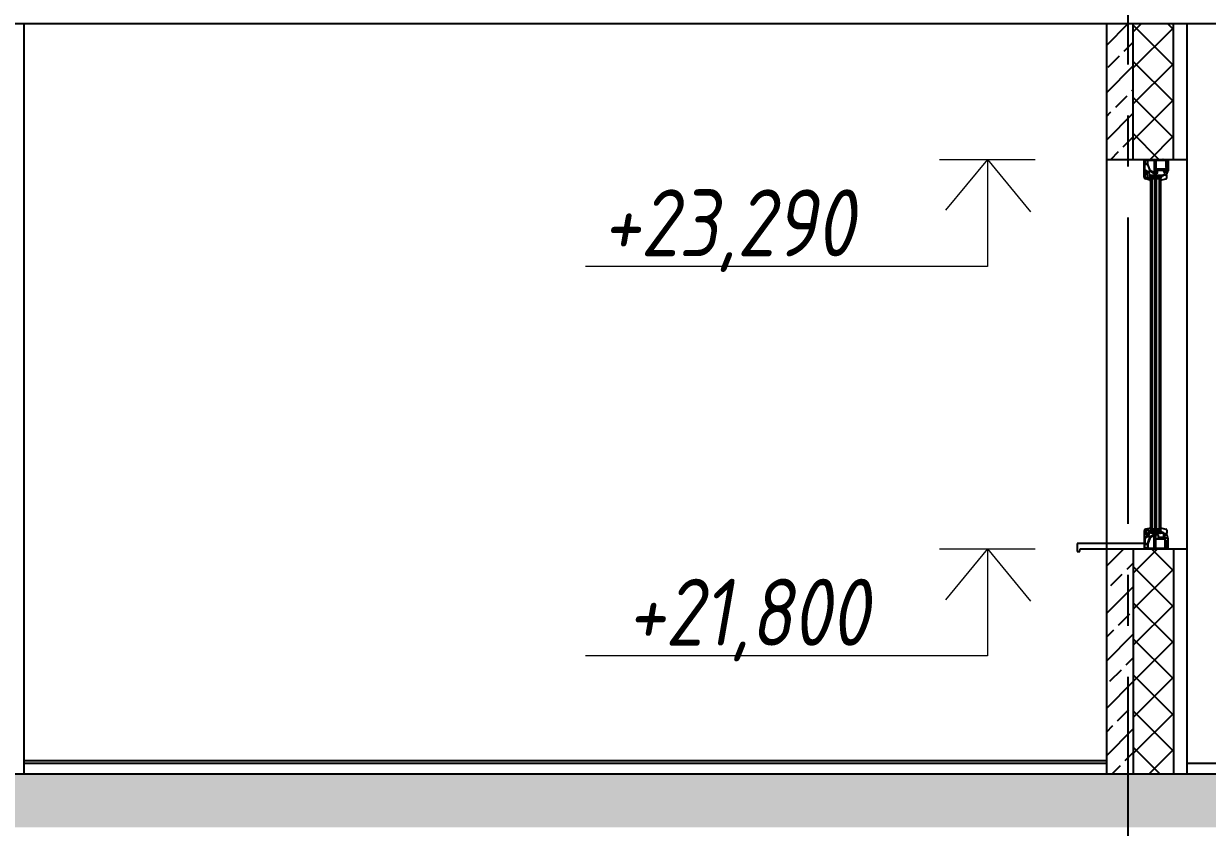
# Model space of a CAD drawing. Header units: millimetres. Extents: x -257254 to 390979, y -202328 to 355504.
# Drawn here: x 96509 to 100926, y 57935 to 60935 of the extents above; entities that cross this region are included whole.
import ezdxf
from ezdxf.enums import TextEntityAlignment as Align

# ---------------------------------------------------------------- set-up
doc = ezdxf.new("R2010")
doc.units = ezdxf.units.MM
doc.linetypes.add('CENTER2', pattern=[28.575, 19.05, -3.175, 3.175, -3.175])
doc.layers.get('0').update_dxf_attribs({"lineweight": 25})
for name, color, linetype in [('G_S1', 3, 'Continuous'), ('GASKET', 5, 'Continuous'), ('PVC', 7, 'Continuous'), ('оси', 1, 'CENTER2'), ('разрез', 40, 'Continuous')]:
    doc.layers.add(name, color=color, linetype=linetype)
doc.layers.add('RAZMER', color=250, linetype='Continuous', lineweight=13)
doc.layers.add('покрытия', color=6, linetype='Continuous', lineweight=18)
doc.styles.add('SIMPLEX', font='simplex.shx', dxfattribs={"width": 0.8, "oblique": 10})
pattern_1 = [(45, (-30, -3000), (-67.35192, 67.35192), []), (135, (-30, -3000), (-67.35192, -67.35192), [])]

msp = doc.modelspace()

# ---------------------------------------------------------------- hatches: boundary and pattern name
at = {"layer": 'разрез'}
h = msp.add_hatch(dxfattribs=at)
h.set_pattern_fill('JIS_STN_2.5', color=256, scale=50)
h.set_pattern_definition([(45, (-80, 0), (-88.38835, 88.38835), []), (45, (8.25, 0), (-88.38835, 88.38835), [60, -25])])
h.paths.add_polyline_path([(100649.02596, 58975.34196), (100549.02596, 58975.34196), (100549.02596, 58135.34196), (100649.02596, 58135.34196)])
h.paths.add_polyline_path([(100649.02596, 60935.34196), (100549.02596, 60935.34196), (100549.02596, 60428.85472), (100649.02596, 60428.85472)])
h = msp.add_hatch(dxfattribs=at)
h.set_pattern_fill('NET', color=256, scale=30, angle=45)
h.set_pattern_definition(pattern_1)
h.paths.add_polyline_path([(100799.02596, 60935.34196), (100649.02596, 60935.34196), (100649.02596, 60428.85472), (100799.02596, 60428.85472)])
h = msp.add_hatch(dxfattribs=at)
h.set_pattern_fill('NET', color=256, scale=30, angle=45)
h.set_pattern_definition(pattern_1)
h.paths.add_polyline_path([(100799.02596, 58975.34196), (100751.56261, 58975.34196), (100649.02596, 58975.34196), (100649.02596, 58135.34196), (100799.02596, 58135.34196)])
h = msp.add_hatch(dxfattribs=at)
h.set_pattern_fill('JIS_STN_2.5', color=256, scale=50)
h.set_pattern_definition([(45, (-1e-11, 18000), (-88.38835, 88.38835), []), (45, (88.25, 18000), (-88.38835, 88.38835), [60, -25])])
h.paths.add_polyline_path([(92229.02595, 58135.34196), (89829.02595, 58135.34196), (89829.02595, 57935.34196), (92229.02595, 57935.34196)])
h.paths.add_polyline_path([(96429.02596, 58135.34196), (92229.02596, 58135.34196), (92229.02596, 58015.34196), (92229.02595, 57935.34196), (96429.02596, 57935.34196)])
h.paths.add_polyline_path([(100629.02596, 58135.34196), (96429.02596, 58135.34196), (96429.02596, 57935.34196), (100629.02596, 57935.34196)])
h.paths.add_polyline_path([(102169.02596, 58135.34196), (100629.02596, 58135.34196), (100629.02596, 57935.34196), (102169.02596, 57935.34196)])

# ---------------------------------------------------------------- linework, layer by layer
at = {"color": 1, "linetype": 'Continuous', "lineweight": 25}
for p, q in [((100713.29793, 60366.57059), (100753.30821, 60369.55876)), ((100753.30821, 60366.57059), (100713.29793, 60369.55876)), ((100713.29793, 59037.62609), (100753.30821, 59034.63792)), ((100753.30821, 59037.62609), (100713.29793, 59034.63792))]:
    msp.add_line(p, q, dxfattribs=at)
at = {"color": 5}
for p, q in [((100720.33519, 60362.79024), (100719.33519, 60362.79024)), ((100720.33519, 60361.79024), (100719.33519, 60361.79024)), ((100720.33519, 60360.79024), (100719.33519, 60360.79024)), ((100720.33519, 60359.79024), (100719.33519, 60359.79024)), ((100720.33519, 60358.79024), (100719.33519, 60358.79024)), ((100720.33519, 60357.79024), (100719.33519, 60357.79024)), ((100720.33519, 60357.29024), (100719.33519, 60357.29024)), ((100720.33519, 60362.79024), (100720.33519, 60363.79024)), ((100720.33519, 60357.29024), (100720.33519, 60356.29024)), ((100721.33519, 60362.79024), (100721.33519, 60363.79024)), ((100721.33519, 60357.29024), (100721.33519, 60356.29024)), ((100722.33519, 60362.79024), (100722.33519, 60363.79024)), ((100722.33519, 60357.29024), (100722.33519, 60356.29024)), ((100723.33519, 60362.79024), (100723.33519, 60363.79024)), ((100723.33519, 60357.29024), (100723.33519, 60356.29024)), ((100724.33519, 60362.79024), (100724.33519, 60363.79024)), ((100724.33519, 60357.29024), (100724.33519, 60356.29024)), ((100725.33519, 60362.79024), (100725.33519, 60363.79024)), ((100725.33519, 60357.29024), (100725.33519, 60356.29024)), ((100726.33519, 60362.79024), (100726.33519, 60363.79024)), ((100726.33519, 60357.29024), (100726.33519, 60356.29024)), ((100727.33519, 60362.79024), (100727.33519, 60363.79024)), ((100727.33519, 60357.29024), (100727.33519, 60356.29024)), ((100728.33519, 60362.79024), (100728.33519, 60363.79024)), ((100728.33519, 60357.29024), (100728.33519, 60356.29024)), ((100729.33519, 60362.79024), (100729.33519, 60363.79024)), ((100729.33519, 60357.29024), (100729.33519, 60356.29024)), ((100730.33519, 60362.79024), (100730.33519, 60363.79024)), ((100730.33519, 60362.79024), (100730.33519, 60363.79024)), ((100730.33519, 60362.79024), (100731.33519, 60362.79024)), ((100731.33519, 60361.79024), (100730.33519, 60361.79024)), ((100731.33519, 60360.79024), (100730.33519, 60360.79024)), ((100731.33519, 60359.79024), (100730.33519, 60359.79024)), ((100731.33519, 60358.79024), (100730.33519, 60358.79024)), ((100731.33519, 60357.79024), (100730.33519, 60357.79024)), ((100730.33519, 60357.29024), (100730.33519, 60356.29024)), ((100730.33519, 60357.29024), (100730.33519, 60356.29024)), ((100730.33519, 60357.29024), (100731.33519, 60357.29024)), ((100731.33519, 60362.79024), (100731.33519, 60363.79024)), ((100731.33519, 60357.29024), (100731.33519, 60356.29024)), ((100736.33519, 60362.79024), (100735.33519, 60362.79024)), ((100736.33519, 60361.79024), (100735.33519, 60361.79024)), ((100736.33519, 60360.79024), (100735.33519, 60360.79024)), ((100736.33519, 60359.79024), (100735.33519, 60359.79024)), ((100736.33519, 60358.79024), (100735.33519, 60358.79024)), ((100736.33519, 60357.79024), (100735.33519, 60357.79024)), ((100736.33519, 60357.29024), (100735.33519, 60357.29024)), ((100736.33519, 60362.79024), (100736.33519, 60363.79024)), ((100736.33519, 60357.29024), (100736.33519, 60356.29024)), ((100737.33519, 60362.79024), (100737.33519, 60363.79024)), ((100737.33519, 60357.29024), (100737.33519, 60356.29024)), ((100738.33519, 60362.79024), (100738.33519, 60363.79024)), ((100738.33519, 60357.29024), (100738.33519, 60356.29024)), ((100739.33519, 60362.79024), (100739.33519, 60363.79024)), ((100739.33519, 60357.29024), (100739.33519, 60356.29024)), ((100740.33519, 60362.79024), (100740.33519, 60363.79024)), ((100740.33519, 60357.29024), (100740.33519, 60356.29024)), ((100741.33519, 60362.79024), (100741.33519, 60363.79024)), ((100741.33519, 60357.29024), (100741.33519, 60356.29024)), ((100742.33519, 60362.79024), (100742.33519, 60363.79024)), ((100742.33519, 60357.29024), (100742.33519, 60356.29024)), ((100743.33519, 60362.79024), (100743.33519, 60363.79024)), ((100743.33519, 60357.29024), (100743.33519, 60356.29024)), ((100744.33519, 60362.79024), (100744.33519, 60363.79024)), ((100744.33519, 60357.29024), (100744.33519, 60356.29024)), ((100745.33519, 60362.79024), (100745.33519, 60363.79024)), ((100745.33519, 60357.29024), (100745.33519, 60356.29024)), ((100746.33519, 60362.79024), (100746.33519, 60363.79024)), ((100746.33519, 60362.79024), (100746.33519, 60363.79024)), ((100746.33519, 60362.79024), (100747.33519, 60362.79024)), ((100747.33519, 60361.79024), (100746.33519, 60361.79024)), ((100747.33519, 60360.79024), (100746.33519, 60360.79024)), ((100747.33519, 60359.79024), (100746.33519, 60359.79024)), ((100747.33519, 60358.79024), (100746.33519, 60358.79024)), ((100747.33519, 60357.79024), (100746.33519, 60357.79024)), ((100746.33519, 60357.29024), (100746.33519, 60356.29024)), ((100746.33519, 60357.29024), (100746.33519, 60356.29024)), ((100746.33519, 60357.29024), (100747.33519, 60357.29024)), ((100747.33519, 60362.79024), (100747.33519, 60363.79024)), ((100747.33519, 60357.29024), (100747.33519, 60356.29024)), ((100720.33519, 59046.90644), (100719.33519, 59046.90644)), ((100720.33519, 59046.40644), (100719.33519, 59046.40644)), ((100720.33519, 59045.40644), (100719.33519, 59045.40644)), ((100720.33519, 59044.40644), (100719.33519, 59044.40644)), ((100720.33519, 59043.40644), (100719.33519, 59043.40644)), ((100720.33519, 59042.40644), (100719.33519, 59042.40644)), ((100720.33519, 59041.40644), (100719.33519, 59041.40644)), ((100720.33519, 59046.90644), (100720.33519, 59047.90644)), ((100720.33519, 59041.40644), (100720.33519, 59040.40644)), ((100721.33519, 59046.90644), (100721.33519, 59047.90644)), ((100721.33519, 59041.40644), (100721.33519, 59040.40644)), ((100722.33519, 59046.90644), (100722.33519, 59047.90644)), ((100722.33519, 59041.40644), (100722.33519, 59040.40644)), ((100723.33519, 59046.90644), (100723.33519, 59047.90644)), ((100723.33519, 59041.40644), (100723.33519, 59040.40644)), ((100724.33519, 59046.90644), (100724.33519, 59047.90644)), ((100724.33519, 59041.40644), (100724.33519, 59040.40644)), ((100725.33519, 59046.90644), (100725.33519, 59047.90644)), ((100725.33519, 59041.40644), (100725.33519, 59040.40644)), ((100726.33519, 59046.90644), (100726.33519, 59047.90644)), ((100726.33519, 59041.40644), (100726.33519, 59040.40644)), ((100727.33519, 59046.90644), (100727.33519, 59047.90644)), ((100727.33519, 59041.40644), (100727.33519, 59040.40644)), ((100728.33519, 59046.90644), (100728.33519, 59047.90644)), ((100728.33519, 59041.40644), (100728.33519, 59040.40644)), ((100729.33519, 59046.90644), (100729.33519, 59047.90644)), ((100729.33519, 59041.40644), (100729.33519, 59040.40644)), ((100730.33519, 59046.90644), (100730.33519, 59047.90644)), ((100730.33519, 59046.90644), (100730.33519, 59047.90644)), ((100730.33519, 59046.90644), (100731.33519, 59046.90644)), ((100731.33519, 59046.40644), (100730.33519, 59046.40644)), ((100731.33519, 59045.40644), (100730.33519, 59045.40644)), ((100731.33519, 59044.40644), (100730.33519, 59044.40644)), ((100731.33519, 59043.40644), (100730.33519, 59043.40644)), ((100731.33519, 59042.40644), (100730.33519, 59042.40644)), ((100730.33519, 59041.40644), (100730.33519, 59040.40644)), ((100730.33519, 59041.40644), (100730.33519, 59040.40644)), ((100730.33519, 59041.40644), (100731.33519, 59041.40644)), ((100731.33519, 59046.90644), (100731.33519, 59047.90644)), ((100731.33519, 59041.40644), (100731.33519, 59040.40644)), ((100736.33519, 59046.90644), (100735.33519, 59046.90644)), ((100736.33519, 59046.40644), (100735.33519, 59046.40644)), ((100736.33519, 59045.40644), (100735.33519, 59045.40644)), ((100736.33519, 59044.40644), (100735.33519, 59044.40644)), ((100736.33519, 59043.40644), (100735.33519, 59043.40644)), ((100736.33519, 59042.40644), (100735.33519, 59042.40644)), ((100736.33519, 59041.40644), (100735.33519, 59041.40644)), ((100736.33519, 59046.90644), (100736.33519, 59047.90644)), ((100736.33519, 59041.40644), (100736.33519, 59040.40644)), ((100737.33519, 59046.90644), (100737.33519, 59047.90644)), ((100737.33519, 59041.40644), (100737.33519, 59040.40644)), ((100738.33519, 59046.90644), (100738.33519, 59047.90644)), ((100738.33519, 59041.40644), (100738.33519, 59040.40644)), ((100739.33519, 59046.90644), (100739.33519, 59047.90644)), ((100739.33519, 59041.40644), (100739.33519, 59040.40644)), ((100740.33519, 59046.90644), (100740.33519, 59047.90644)), ((100740.33519, 59041.40644), (100740.33519, 59040.40644)), ((100741.33519, 59046.90644), (100741.33519, 59047.90644)), ((100741.33519, 59041.40644), (100741.33519, 59040.40644)), ((100742.33519, 59046.90644), (100742.33519, 59047.90644)), ((100742.33519, 59041.40644), (100742.33519, 59040.40644)), ((100743.33519, 59046.90644), (100743.33519, 59047.90644)), ((100743.33519, 59041.40644), (100743.33519, 59040.40644)), ((100744.33519, 59046.90644), (100744.33519, 59047.90644)), ((100744.33519, 59041.40644), (100744.33519, 59040.40644)), ((100745.33519, 59046.90644), (100745.33519, 59047.90644)), ((100745.33519, 59041.40644), (100745.33519, 59040.40644)), ((100746.33519, 59046.90644), (100746.33519, 59047.90644)), ((100746.33519, 59046.90644), (100746.33519, 59047.90644)), ((100746.33519, 59046.90644), (100747.33519, 59046.90644)), ((100747.33519, 59046.40644), (100746.33519, 59046.40644)), ((100747.33519, 59045.40644), (100746.33519, 59045.40644)), ((100747.33519, 59044.40644), (100746.33519, 59044.40644)), ((100747.33519, 59043.40644), (100746.33519, 59043.40644)), ((100747.33519, 59042.40644), (100746.33519, 59042.40644)), ((100746.33519, 59041.40644), (100746.33519, 59040.40644)), ((100746.33519, 59041.40644), (100746.33519, 59040.40644)), ((100746.33519, 59041.40644), (100747.33519, 59041.40644)), ((100747.33519, 59046.90644), (100747.33519, 59047.90644)), ((100747.33519, 59041.40644), (100747.33519, 59040.40644))]:
    msp.add_line(p, q, dxfattribs=at)
for points in [[(100727.68936, 60378.96636, -0.5773502692), (100727.23936, 60378.70655), (100712.28759, 60387.33896, -0.1763269807), (100712.15568, 60387.49616), (100703.60745, 60410.98224, -0.0874886635), (100703.58936, 60411.08484), (100703.58936, 60426.03194, -0.4142135624), (100703.88936, 60426.33194), (100727.38936, 60426.33194, -0.4142135624), (100727.68936, 60426.03194)], [(100727.68936, 59025.23032, 0.5773502692), (100727.23936, 59025.49013), (100712.28759, 59016.85772, 0.1763269807), (100712.15568, 59016.70052), (100703.60745, 58993.21444, 0.0874886635), (100703.58936, 58993.11184), (100703.58936, 58978.16474, 0.4142135624), (100703.88936, 58977.86474), (100727.38936, 58977.86474, 0.4142135624), (100727.68936, 58978.16474)]]:
    msp.add_lwpolyline(points, format="xyb", close=True)
at = {"color": 1, "linetype": 'Continuous', "lineweight": 25}
for points in [[(100715.30771, 60366.57059), (100713.29793, 60366.57059), (100713.29793, 60369.55876), (100753.30821, 60369.55876), (100753.30821, 60366.57059)], [(100715.30771, 59037.62609), (100713.29793, 59037.62609), (100713.29793, 59034.63792), (100753.30821, 59034.63792), (100753.30821, 59037.62609)]]:
    msp.add_lwpolyline(points, close=True, dxfattribs=at)
at = {"color": 5}
for points in [[(100731.33519, 60363.79024), (100731.33519, 60356.29024), (100719.33519, 60356.29024), (100719.33519, 60363.79024)], [(100730.33519, 60362.79024), (100730.33519, 60357.29024), (100720.33519, 60357.29024), (100720.33519, 60362.79024)], [(100747.33519, 60363.79024), (100747.33519, 60356.29024), (100735.33519, 60356.29024), (100735.33519, 60363.79024)], [(100746.33519, 60362.79024), (100746.33519, 60357.29024), (100736.33519, 60357.29024), (100736.33519, 60362.79024)], [(100731.33519, 59040.40644), (100731.33519, 59047.90644), (100719.33519, 59047.90644), (100719.33519, 59040.40644)], [(100730.33519, 59041.40644), (100730.33519, 59046.90644), (100720.33519, 59046.90644), (100720.33519, 59041.40644)], [(100747.33519, 59040.40644), (100747.33519, 59047.90644), (100735.33519, 59047.90644), (100735.33519, 59040.40644)], [(100746.33519, 59041.40644), (100746.33519, 59046.90644), (100736.33519, 59046.90644), (100736.33519, 59041.40644)]]:
    msp.add_lwpolyline(points, close=True, dxfattribs=at)
at = {"layer": 'G_S1'}
for points in [[(100715.33519, 59037.62609), (100715.33519, 60366.57059), (100719.33519, 60366.5704), (100719.33519, 59037.62609)], [(100731.33519, 59037.62609), (100731.33519, 60366.57078), (100735.33519, 60366.57059), (100735.33519, 59037.62609)], [(100747.33519, 59037.62704), (100747.33515, 60366.57078), (100751.33515, 60366.57059), (100751.33519, 59037.62704)]]:
    msp.add_lwpolyline(points, close=True, dxfattribs=at)
at = {"layer": 'GASKET', "color": 5, "linetype": 'Continuous'}
msp.add_lwpolyline([(100712.66519, 60360.41237, 0.4142135624), (100711.96519, 60361.11237), (100711.86519, 60361.11237, 0.4142135624), (100711.56519, 60360.81237), (100711.56519, 60359.96597), (100711.26519, 60359.79276, -0.5773502692), (100710.36519, 60360.31238), (100710.36519, 60360.76238, 0.4142135624), (100709.86519, 60361.26238), (100709.56519, 60361.26238, 0.0200240707), (100709.28519, 60361.25116, 0.3909468838), (100708.36519, 60360.25437), (100708.36519, 60355.27039, 0.3909468838), (100709.28519, 60354.2736), (100709.56519, 60354.26238), (100709.86519, 60354.26238, 0.4142135624), (100710.36519, 60354.76238), (100710.36519, 60355.21238, -0.5773502692), (100711.26519, 60355.732), (100711.56519, 60355.55879), (100711.56519, 60351.51198), (100714.94904, 60350.49756, 0.5023341752), (100715.33518, 60350.78493), (100715.33519, 60357.54674), (100712.89791, 60358.27739, -0.349418093), (100712.66519, 60358.56975)], format="xyb", close=True, dxfattribs=at)
at = {"layer": 'PVC'}
for p, q in [((100690.01427, 60363.39129), (100690.01427, 60428.85472)), ((100692.88212, 60428.88273), (100701.47646, 60428.88273)), ((100692.96827, 60428.85472), (100701.56261, 60428.85472)), ((100704.85208, 60428.88273), (100745.17646, 60428.88273)), ((100748.55208, 60428.88273), (100757.14642, 60428.88273)), ((100748.63823, 60428.85472), (100757.23257, 60428.85472)), ((100760.51427, 60428.88273), (100764.91427, 60428.88273)), ((100768.28212, 60428.88273), (100777.14642, 60428.88273)), ((100768.36827, 60428.85472), (100777.23257, 60428.85472)), ((100780.01427, 60428.88273), (100780.01427, 60390.33273)), ((100707.52946, 60380.11691), (100709.96869, 60366.28335)), ((100707.61561, 60380.0889), (100710.05484, 60366.25533)), ((100711.09934, 60384.28984), (100707.80955, 60381.00005)), ((100711.18549, 60384.26183), (100707.8957, 60380.97203)), ((100731.01427, 60373.64779), (100712.30645, 60384.44876)), ((100731.10042, 60373.61978), (100712.3926, 60384.42074)), ((100734.01427, 60391.58273), (100734.01427, 60370.08273)), ((100734.10042, 60391.55472), (100734.10042, 60370.05472)), ((100768.07554, 60392.58273), (100735.01427, 60392.58273)), ((100768.16169, 60392.55472), (100735.10042, 60392.55472)), ((100768.02449, 60389.96038), (100768.5585, 60391.95332)), ((100768.11064, 60389.93236), (100768.64465, 60391.92531)), ((100771.04741, 60389.76361), (100768.33415, 60389.58339)), ((100771.13356, 60389.73559), (100768.4203, 60389.55538)), ((100771.4421, 60396.58273), (100770.4421, 60395.58273)), ((100770.4421, 60395.58273), (100771.50423, 60390.36219)), ((100771.52825, 60396.55472), (100770.52825, 60395.55472)), ((100770.52825, 60395.55472), (100771.59038, 60390.33418)), ((100776.21427, 60396.58273), (100771.4421, 60396.58273)), ((100776.30042, 60396.55472), (100771.52825, 60396.55472)), ((100775.52187, 60390.35331), (100775.71869, 60391.46956)), ((100775.60801, 60390.3253), (100775.80484, 60391.44154)), ((100778.76427, 60389.58273), (100775.98113, 60389.76759)), ((100778.85042, 60389.55472), (100776.06728, 60389.73957)), ((100776.21109, 60391.88273), (100777.21427, 60391.88273)), ((100776.29724, 60391.85472), (100777.30042, 60391.85472)), ((100777.71427, 60392.38273), (100777.71427, 60395.08273)), ((100777.80042, 60392.35472), (100777.80042, 60395.05472)), ((100779.26427, 60389.58273), (100778.76427, 60389.58273)), ((100779.35042, 60389.55472), (100778.85042, 60389.55472)), ((100780.01427, 60390.33273), (100779.26427, 60389.58273)), ((100711.13662, 60351.59295), (100695.94372, 60355.66388)), ((100709.81427, 60361.23273), (100709.51427, 60361.23273)), ((100709.51427, 60354.23273), (100709.81427, 60354.23273)), ((100709.90042, 60361.20472), (100709.60042, 60361.20472)), ((100709.60042, 60354.20472), (100709.90042, 60354.20472)), ((100710.01427, 60365.7624), (100710.01427, 60363.08273)), ((100710.10042, 60365.73439), (100710.10042, 60363.05472)), ((100710.31427, 60360.28273), (100710.31427, 60360.73273)), ((100710.31427, 60354.73273), (100710.31427, 60355.18273)), ((100710.40042, 60360.25472), (100710.40042, 60360.70472)), ((100710.40042, 60354.70472), (100710.40042, 60355.15472)), ((100711.51427, 60359.93632), (100711.21427, 60359.76312)), ((100711.21427, 60355.70235), (100711.51427, 60355.52914)), ((100711.60042, 60359.90831), (100711.30042, 60359.7351)), ((100711.30042, 60355.67433), (100711.60042, 60355.50113)), ((100711.51427, 60361.58273), (100711.51427, 60359.93632)), ((100711.51427, 60355.52914), (100711.51427, 60351.88273)), ((100711.60042, 60361.55472), (100711.60042, 60359.90831)), ((100711.60042, 60355.50113), (100711.60042, 60351.85472)), ((100731.51427, 60370.08273), (100731.51427, 60372.78177)), ((100731.60042, 60370.05472), (100731.60042, 60372.75375)), ((100733.51427, 60369.58273), (100732.01427, 60369.58273)), ((100733.60042, 60369.55472), (100732.10042, 60369.55472)), ((100751.33515, 60356.42855), (100756.85995, 60367.20381)), ((100751.33515, 60350.85472), (100751.33515, 60362.00239)), ((100751.33515, 60350.57064), (100771.38605, 60356.13342)), ((100754.4248, 60359.66375), (100754.60042, 60359.66375)), ((100754.90042, 60350.55472), (100754.90042, 60350.55472)), ((100759.01852, 60368.55472), (100762.10042, 60368.55472)), ((100762.60042, 60369.05472), (100762.60042, 60369.45472)), ((100764.70042, 60371.55472), (100767.0121, 60371.55472)), ((100767.0121, 60371.55472), (100773.35042, 60371.55472)), ((100769.85042, 60373.75472), (100769.56597, 60372.14154)), ((100774.10042, 60370.80472), (100773.35042, 60371.55472)), ((100774.10042, 60359.92118), (100774.10042, 60370.80472)), ((100715.33519, 59052.63174), (100696.02987, 59048.56081)), ((100751.33518, 59053.62604), (100771.38605, 59048.06327)), ((100690.10042, 59040.83341), (100690.10042, 58975.34196)), ((100707.61561, 59024.10778), (100710.05484, 59037.94135)), ((100711.18549, 59019.93486), (100707.8957, 59023.22465)), ((100710.10042, 59038.46229), (100710.10042, 59041.14196)), ((100731.10042, 59030.5769), (100712.3926, 59019.77594)), ((100731.60042, 59034.14196), (100731.60042, 59031.44293)), ((100733.60042, 59034.64196), (100732.10042, 59034.64196)), ((100734.10042, 59012.64196), (100734.10042, 59034.14196)), ((100768.16169, 59011.64196), (100735.10042, 59011.64196)), ((100751.33519, 59041.1452), (100756.85995, 59036.99287)), ((100759.01852, 59035.64196), (100762.10042, 59035.64196)), ((100762.60042, 59035.14196), (100762.60042, 59034.74196)), ((100764.70042, 59032.64196), (100767.0121, 59032.64196)), ((100765.75042, 59028.64196), (100766.21311, 59028.64196)), ((100765.75042, 59026.64196), (100767.36781, 59026.64196)), ((100766.64612, 59028.89196), (100767.6634, 59030.65394)), ((100767.7228, 59030.99077), (100767.5045, 59032.22879)), ((100767.80083, 59026.89196), (100769.85042, 59030.44196)), ((100768.11064, 59014.26432), (100768.64465, 59012.27137)), ((100776.06728, 59014.45711), (100768.4203, 59014.6413)), ((100769.85042, 59030.44196), (100769.56597, 59032.05514)), ((100770.05838, 59032.64196), (100773.35042, 59032.64196)), ((100774.10042, 59033.39196), (100773.35042, 59032.64196)), ((100774.10042, 59044.2755), (100774.10042, 59033.39196)), ((100778.85042, 59014.64196), (100776.06728, 59014.45711)), ((100779.35042, 59014.64196), (100778.85042, 59014.64196)), ((100780.10042, 59013.89196), (100779.35042, 59014.64196)), ((100780.10042, 58975.34196), (100780.10042, 59013.89196)), ((100690.10042, 58975.34196), (100701.56261, 58975.34196)), ((100701.56261, 58975.34196), (100768.36827, 58975.34196)), ((100768.36827, 58975.34196), (100780.10042, 58975.34196))]:
    msp.add_line(p, q, dxfattribs=at)
at = {"layer": 'PVC', "linetype": 'Continuous', "lineweight": 0}
for p, q in [((100735.10039, 60370.05876), (100735.10039, 60376.55472)), ((100735.60039, 60377.05472), (100740.60042, 60377.05472)), ((100741.10042, 60377.55472), (100741.10042, 60392.05472)), ((100741.60042, 60392.55472), (100742.60042, 60392.55472)), ((100743.10042, 60392.05472), (100743.10042, 60387.55472)), ((100743.60042, 60387.05472), (100767.44238, 60387.05472)), ((100763.10139, 60380.05367), (100762.20593, 60384.45503)), ((100762.69589, 60385.05472), (100767.44238, 60385.05472)), ((100764.11363, 60379.96852), (100763.94491, 60379.79981)), ((100765.52825, 60378.55472), (100764.52825, 60377.55472)), ((100764.52825, 60377.55472), (100765.59038, 60372.33418)), ((100775.07189, 60380.55431), (100765.52784, 60380.55431)), ((100773.26639, 60378.55472), (100765.52825, 60378.55472)), ((100770.40042, 60389.55472), (100776.05838, 60389.55472)), ((100770.40042, 60387.55472), (100777.59838, 60387.55472)), ((100772.25352, 60374.36069), (100773.72721, 60377.86069)), ((100780.10042, 60386.55472), (100774.10042, 60372.30472)), ((100778.05919, 60386.86069), (100775.5327, 60380.86028)), ((100776.05838, 60389.55472), (100779.35042, 60389.55472)), ((100749.80039, 60369.55876), (100735.60039, 60369.55876)), ((100750.10039, 60369.85876), (100749.80039, 60369.55876)), ((100750.40039, 60369.55876), (100750.10039, 60369.85876)), ((100759.60039, 60369.55876), (100750.40039, 60369.55876)), ((100760.10039, 60371.05876), (100760.10039, 60370.05876)), ((100762.47117, 60371.55876), (100760.60039, 60371.55876)), ((100765.13356, 60371.73559), (100762.47117, 60371.55876)), ((100769.60801, 60372.3253), (100769.8401, 60373.64154)), ((100772.85042, 60371.55472), (100770.06728, 60371.73957)), ((100770.33251, 60374.05472), (100771.7927, 60374.05472)), ((100773.35042, 60371.55472), (100772.85042, 60371.55472)), ((100774.10042, 60372.30472), (100773.35042, 60371.55472)), ((100735.10039, 59034.13792), (100735.10039, 59027.64196)), ((100749.80039, 59034.63792), (100735.60039, 59034.63792)), ((100735.60039, 59027.14196), (100740.60042, 59027.14196)), ((100737.10039, 59032.13792), (100737.10039, 59029.64196)), ((100749.04682, 59032.63792), (100737.60039, 59032.63792)), ((100737.60039, 59029.14196), (100740.60042, 59029.14196)), ((100741.10042, 59026.64196), (100741.10042, 59012.14196)), ((100741.60042, 59011.64196), (100742.60042, 59011.64196)), ((100743.10042, 59026.64196), (100743.10042, 59019.64196)), ((100743.10042, 59012.14196), (100743.10042, 59016.64196)), ((100743.60042, 59019.14196), (100760.55287, 59019.14196)), ((100743.60042, 59017.14196), (100767.44238, 59017.14196)), ((100750.10039, 59034.33792), (100749.80039, 59034.63792)), ((100750.40039, 59034.63792), (100750.10039, 59034.33792)), ((100759.60039, 59034.63792), (100750.40039, 59034.63792)), ((100757.78119, 59032.63792), (100751.15395, 59032.63792)), ((100760.10039, 59033.13792), (100760.10039, 59034.13792)), ((100761.9347, 59030.66915), (100760.4347, 59030.66915)), ((100762.47117, 59032.63792), (100760.60039, 59032.63792)), ((100761.04283, 59019.54228), (100763.17426, 59030.01858)), ((100762.71743, 59030.61716), (100761.9347, 59030.66915)), ((100763.10139, 59024.14301), (100762.20593, 59019.74165)), ((100765.13356, 59032.46109), (100762.47117, 59032.63792)), ((100762.69589, 59019.14196), (100767.44238, 59019.14196)), ((100764.11363, 59024.22816), (100763.94491, 59024.39688)), ((100764.52825, 59026.64196), (100765.59038, 59031.8625)), ((100765.52825, 59025.64196), (100764.52825, 59026.64196)), ((100775.07189, 59023.64237), (100765.52784, 59023.64237)), ((100773.26639, 59025.64196), (100765.52825, 59025.64196)), ((100769.60801, 59031.87138), (100769.8401, 59030.55514)), ((100772.85042, 59032.64196), (100770.06728, 59032.45711)), ((100770.33251, 59030.14196), (100771.7927, 59030.14196)), ((100770.40042, 59016.64196), (100777.59838, 59016.64196)), ((100770.40042, 59014.64196), (100776.05838, 59014.64196)), ((100772.25352, 59029.83599), (100773.72721, 59026.33599)), ((100773.35042, 59032.64196), (100772.85042, 59032.64196)), ((100774.10042, 59031.89196), (100773.35042, 59032.64196)), ((100780.10042, 59017.64196), (100774.10042, 59031.89196)), ((100778.05919, 59017.33599), (100775.5327, 59023.3364)), ((100776.05838, 59014.64196), (100779.35042, 59014.64196)), ((100779.35042, 59014.64196), (100780.10042, 59015.39196)), ((100780.10042, 59015.39196), (100780.10042, 59017.64196))]:
    msp.add_line(p, q, dxfattribs=at)
at = {"layer": 'PVC'}
for points in [[(100711.22277, 60351.56494), (100696.02987, 60355.63587, -0.3394542589), (100690.10042, 60363.36327), (100690.10042, 60428.85472), (100780.10042, 60428.85472), (100780.10042, 60390.30472), (100779.35042, 60389.55472), (100780.10042, 60388.80472), (100780.10042, 60386.55472)], [(100732.90042, 60426.35472, -0.4142135624), (100733.40042, 60425.85472), (100733.40042, 60394.89538, -0.2522636525), (100733.17542, 60394.47779, 0.1521672479), (100731.85583, 60392.86722, -0.3056146846), (100731.39232, 60392.55472), (100728.90042, 60392.55472, -0.4142135624), (100728.40042, 60393.05472), (100728.40042, 60425.85472, -0.4142135624), (100728.90042, 60426.35472)], [(100728.90042, 60426.35472), (100776.80042, 60426.35472, -0.4142135624), (100777.30042, 60425.85472), (100777.30042, 60404.05472, -0.4142135624), (100776.80042, 60403.55472), (100772.80042, 60403.55472, -0.4142135624), (100772.30042, 60404.05472), (100772.30042, 60425.85472, -0.4142135624), (100772.80042, 60426.35472)], [(100732.90042, 58977.84196, 0.4142135624), (100733.40042, 58978.34196), (100733.40042, 59009.3013, 0.2522636525), (100733.17542, 59009.71889, -0.1521672479), (100731.85583, 59011.32946, 0.3056146846), (100731.39232, 59011.64196), (100728.90042, 59011.64196, 0.4142135624), (100728.40042, 59011.14196), (100728.40042, 58978.34196, 0.4142135624), (100728.90042, 58977.84196)], [(100728.90042, 58977.84196), (100776.80042, 58977.84196, 0.4142135624), (100777.30042, 58978.34196), (100777.30042, 59000.14196, 0.4142135624), (100776.80042, 59000.64196), (100772.80042, 59000.64196, 0.4142135624), (100772.30042, 59000.14196), (100772.30042, 58978.34196, 0.4142135624), (100772.80042, 58977.84196)]]:
    msp.add_lwpolyline(points, format="xyb", dxfattribs=at)
for points in [[(100693.40042, 60411.60472), (100702.00042, 60411.60472, 0.4142135624), (100702.50042, 60412.10472), (100702.50042, 60425.85472, 0.4142135624), (100702.00042, 60426.35472), (100693.40042, 60426.35472, 0.4142135624), (100692.90042, 60425.85472), (100692.90042, 60412.10472, 0.4142135624)], [(100703.60042, 60411.05472), (100703.60042, 60425.85472, -0.4142135624), (100704.10042, 60426.35472), (100727.20042, 60426.35472, -0.4142135624), (100727.70042, 60425.85472), (100727.70042, 60379.33555, -0.5773502692), (100726.95042, 60378.90253), (100713.6426, 60386.58581, 0.0791628029), (100712.61401, 60386.97956, -0.259106532), (100712.24722, 60387.29782)], [(100692.90042, 60410.00472, -0.4142135624), (100693.40042, 60410.50472), (100702.2799, 60410.50472, -0.3152987889), (100702.74975, 60410.17573), (100711.00701, 60387.48908, -0.415199181), (100710.7066, 60386.84765, 0.110368962), (100709.41772, 60386.02959), (100706.04938, 60382.66125, -0.3394542589), (100705.44583, 60382.58179), (100693.15042, 60389.68055, -0.2679491924), (100692.90042, 60390.11356)], [(100692.90042, 60387.68869), (100692.90042, 60363.36327, 0.3394542589), (100696.75456, 60358.34046), (100697.2207, 60358.21556, 0.0665911149), (100703.80331, 60356.45175), (100700.07266, 60384.08047, 0.2914734196), (100699.82456, 60384.55706), (100693.65042, 60388.12171, 0.5773502692)], [(100772.30042, 60401.95472, -0.4142135624), (100772.80042, 60402.45472), (100776.80042, 60402.45472, -0.4142135624), (100777.30042, 60401.95472), (100777.30042, 60399.55472, -0.4142135624), (100776.80042, 60399.05472), (100772.80042, 60399.05472, -0.4142135624), (100772.30042, 60399.55472)], [(100692.90042, 59016.50799), (100692.90042, 59040.83341, -0.3394542589), (100696.75456, 59045.85622), (100697.2207, 59045.98112, -0.4663076582), (100697.84821, 59045.54174), (100700.07266, 59020.11621, -0.2914734196), (100699.82456, 59019.63962), (100693.65042, 59016.07497, -0.5773502692)], [(100692.90042, 58994.19196, 0.4142135624), (100693.40042, 58993.69196), (100702.2799, 58993.69196, 0.3152987889), (100702.74975, 58994.02095), (100711.00701, 59016.7076, 0.415199181), (100710.7066, 59017.34903, -0.110368962), (100709.41772, 59018.16709), (100706.04938, 59021.53543, 0.3394542589), (100705.44583, 59021.61489), (100693.15042, 59014.51613, 0.2679491924), (100692.90042, 59014.08312)], [(100700.7009, 59020.96692), (100698.51942, 59045.90136, -0.3639702343), (100698.88811, 59046.4279), (100703.80331, 59047.74493, -0.5461192343), (100704.17679, 59047.40533, 0.3391374696), (100707.30875, 59041.49214, -0.2932527546), (100707.60042, 59041.03761), (100707.60042, 59038.41855), (100705.15359, 59024.5419, 0.1007420008), (100705.19027, 59023.14616, -0.3298024597), (100704.95311, 59022.60058), (100701.449, 59020.57749, -0.5486187866)], [(100703.60042, 58993.14196), (100703.60042, 58978.34196, 0.4142135624), (100704.10042, 58977.84196), (100727.20042, 58977.84196, 0.4142135624), (100727.70042, 58978.34196), (100727.70042, 59024.86114, 0.5773502692), (100726.95042, 59025.29415), (100713.6426, 59017.61087, -0.0791628029), (100712.61401, 59017.21712, 0.259106532), (100712.24722, 59016.89886)], [(100766.60042, 59002.24196, 0.4142135624), (100767.10042, 59001.74196), (100771.10042, 59001.74196, 0.4142135624), (100771.60042, 59002.24196), (100771.60042, 59004.67263, 0.3728956847), (100771.17172, 59005.16751, -0.1619694649), (100769.76048, 59005.8742), (100768.76048, 59006.8742, -0.1989123674), (100768.02825, 59008.64196, 0.4142135624), (100767.52825, 59009.14196), (100767.10042, 59009.14196, 0.4142135624), (100766.60042, 59008.64196)], [(100693.40042, 58992.59196), (100702.00042, 58992.59196, -0.4142135624), (100702.50042, 58992.09196), (100702.50042, 58978.34196, -0.4142135624), (100702.00042, 58977.84196), (100693.40042, 58977.84196, -0.4142135624), (100692.90042, 58978.34196), (100692.90042, 58992.09196, -0.4142135624)], [(100766.60042, 58978.34196, 0.4142135624), (100767.10042, 58977.84196), (100771.10042, 58977.84196, 0.4142135624), (100771.60042, 58978.34196), (100771.60042, 59000.14196, 0.4142135624), (100771.10042, 59000.64196), (100767.10042, 59000.64196, 0.4142135624), (100766.60042, 59000.14196)], [(100772.30042, 59002.24196, 0.4142135624), (100772.80042, 59001.74196), (100776.80042, 59001.74196, 0.4142135624), (100777.30042, 59002.24196), (100777.30042, 59004.64196, 0.4142135624), (100776.80042, 59005.14196), (100772.80042, 59005.14196, 0.4142135624), (100772.30042, 59004.64196)]]:
    msp.add_lwpolyline(points, format="xyb", close=True, dxfattribs=at)
for centre, radius, start, end in [((100692.88212, 60429.38273), 0.5, 185.0000001, 270.0000001), ((100701.47646, 60429.38273), 0.5, 270.0000001, 355.0000001), ((100704.85208, 60429.38273), 0.5, 185.0000001, 270.00000011), ((100745.17646, 60429.38273), 0.5, 270.0000001, 355.0000001), ((100748.55208, 60429.38273), 0.5, 185.0000001, 270.0000001), ((100757.14642, 60429.38273), 0.5, 270.0000001, 355.0000001), ((100760.51427, 60429.38273), 0.5, 180.0000001, 270.0000001), ((100764.91427, 60429.38273), 0.5, 270.0000001, 0.0000001), ((100768.28212, 60429.38273), 0.5, 185.0000001, 270.00000011), ((100777.14642, 60429.38273), 0.5, 270.0000001, 355.0000001), ((100708.51427, 60380.29056), 1, 134.80690669, 190.0000001), ((100708.60042, 60380.26255), 1, 134.80690669, 190.0000001), ((100711.80645, 60383.58273), 1, 60.0000001, 135.0000001), ((100711.8926, 60383.55472), 1, 60.0000001, 135.0000001), ((100735.01427, 60391.58273), 1, 90.0000001, 180.0000001), ((100735.10042, 60391.55472), 1, 90.0000001, 180.0000001), ((100768.31427, 60389.88273), 0.3, 165.0000001, 273.8000001), ((100768.07554, 60392.08273), 0.5, 345.0000001, 90.0000001), ((100768.40042, 60389.85472), 0.3, 165.0000001, 273.8000001), ((100768.16169, 60392.05472), 0.5, 345.0000001, 90.0000001), ((100771.01427, 60390.26251), 0.5, 273.8000001, 11.5000001), ((100771.10042, 60390.23449), 0.5, 273.8000001, 11.5000001), ((100776.01427, 60390.26649), 0.5, 170.0000001, 266.2000001), ((100776.10042, 60390.23848), 0.5, 170.0000001, 266.2000001), ((100776.21109, 60391.38273), 0.5, 90.0000001, 170.0000001), ((100776.29724, 60391.35472), 0.5, 90.0000001, 170.0000001), ((100776.21427, 60395.08273), 1.5, 0.0000001, 90.0000001), ((100776.30042, 60395.05472), 1.5, 0.0000001, 90.0000001), ((100777.21427, 60392.38273), 0.5, 270.0000001, 0.0000001), ((100777.30042, 60392.35472), 0.5, 270.0000001, 0.0000001), ((100698.01427, 60363.39129), 8, 180.0000001, 255.0000001), ((100709.51427, 60357.73273), 3.5, 90.0000001, 270.0000001), ((100709.60042, 60357.70472), 3.5, 90.0000001, 270.0000001), ((100709.81427, 60360.73273), 0.5, 0.0000001, 90.0000001), ((100709.81427, 60354.73273), 0.5, 270.0000001, 0.0000001), ((100709.90042, 60360.70472), 0.5, 0.0000001, 90.0000001), ((100709.90042, 60354.70472), 0.5, 270.0000001, 0.0000001), ((100707.01427, 60365.7624), 3, 0.0000001, 10.0000001), ((100710.51427, 60363.08273), 0.5, 180.0000001, 270.0000001), ((100707.10042, 60365.73439), 3, 0.0000001, 10.0000001), ((100710.60042, 60363.05472), 0.5, 180.0000001, 270.0000001), ((100710.91427, 60360.28273), 0.6, 180.0000001, 300.0000001), ((100710.91427, 60355.18273), 0.6, 60.0000001, 180.0000001), ((100711.00042, 60360.25472), 0.6, 180.0000001, 300.0000001), ((100711.00042, 60355.15472), 0.6, 60.0000001, 180.0000001), ((100710.51427, 60361.58273), 1, 0.0000001, 90.0000001), ((100710.60042, 60361.55472), 1, 0.0000001, 90.0000001), ((100711.21427, 60351.88273), 0.3, 255.0000001, 0.0000001), ((100711.30042, 60351.85472), 0.3, 255.0000001, 0.0000001), ((100730.51427, 60372.78177), 1, 0.0000001, 60.0000001), ((100730.60042, 60372.75375), 1, 0.0000001, 60.0000001), ((100732.01427, 60370.08273), 0.5, 180.0000001, 270.0000001), ((100732.10042, 60370.05472), 0.5, 180.0000001, 270.0000001), ((100733.51427, 60370.08273), 0.5, 270.0000001, 0.0000001), ((100733.60042, 60370.05472), 0.5, 270.0000001, 0.0000001), ((100759.01852, 60366.15472), 2.4, 90, 154.07952885), ((100762.10042, 60369.05472), 0.5, 270, 0), ((100764.70042, 60369.45472), 2.1, 90, 180), ((100770.10042, 60359.92118), 4, 288.7480945, 0), ((100698.10042, 59040.83341), 8, 104.9999999, 179.9999999), ((100708.60042, 59023.93413), 1, 169.9999999, 225.19309331), ((100707.10042, 59038.46229), 3, 349.9999999, 359.9999999), ((100710.60042, 59041.14196), 0.5, 89.9999999, 179.9999999), ((100715.21527, 59031.50073), 11.14188, 89.38333603, 114.4682902), ((100711.8926, 59020.64196), 1, 224.9999999, 299.9999999), ((100730.60042, 59031.44293), 1, 299.9999999, 359.9999999), ((100732.10042, 59034.14196), 0.5, 89.9999999, 179.9999999), ((100733.60042, 59034.14196), 0.5, 359.9999999, 89.9999999), ((100735.10042, 59012.64196), 1, 179.9999999, 269.9999999), ((100759.01852, 59038.04196), 2.4, 205.92047115, 270), ((100762.10042, 59035.14196), 0.5, 0, 90), ((100764.70042, 59034.74196), 2.1, 180, 270), ((100765.75042, 59027.64196), 1, 90, 270), ((100766.21311, 59029.14196), 0.5, 270, 330), ((100767.0121, 59032.14196), 0.5, 10, 90), ((100767.36781, 59027.14196), 0.5, 270, 330), ((100767.23039, 59030.90394), 0.5, 330, 10), ((100768.40042, 59014.34196), 0.3, 86.1999999, 194.9999999), ((100768.16169, 59012.14196), 0.5, 269.9999999, 14.9999999), ((100770.05838, 59032.14196), 0.5, 90, 190), ((100770.10042, 59044.2755), 4, 0, 71.2519055)]:
    msp.add_arc(centre, radius, start, end, dxfattribs=at)
at = {"layer": 'PVC', "linetype": 'Continuous', "lineweight": 0}
for centre, radius, start, end in [((100735.60039, 60376.55472), 0.5, 90.0000001, 180.0000001), ((100740.60042, 60377.55472), 0.5, 270.0000001, 0.0000001), ((100741.60042, 60392.05472), 0.5, 90.0000001, 180.0000001), ((100742.60042, 60392.05472), 0.5, 0.0000001, 90.0000001), ((100743.60042, 60387.55472), 0.5, 180.0000001, 270.0000001), ((100762.69589, 60384.55472), 0.5, 90.0000001, 191.5000001), ((100763.59136, 60380.15336), 0.5, 191.5000001, 315.0000001), ((100765.52784, 60378.55431), 2, 90.0000001, 135.0000001), ((100767.44238, 60387.55472), 0.5, 270.0000001, 350.40593188), ((100767.44238, 60387.55472), 2.5, 270.0000001, 350.40593188), ((100770.40042, 60387.05472), 2.5, 90.0000001, 170.40593188), ((100770.40042, 60387.05472), 0.5, 90.0000001, 170.40593188), ((100773.26639, 60378.05472), 0.5, 337.16634593, 90.0000001), ((100775.07189, 60381.05431), 0.5, 270.0000001, 337.16634593), ((100777.59838, 60387.05472), 0.5, 337.16634593, 90.0000001), ((100735.60039, 60370.05876), 0.5, 180.0000001, 270.0000001), ((100759.60039, 60370.05876), 0.5, 270.0000001, 0.0000001), ((100760.60039, 60371.05876), 0.5, 90.0000001, 180.0000001), ((100765.10042, 60372.23449), 0.5, 273.8000001, 11.5000001), ((100770.10042, 60372.23848), 0.5, 170.0000001, 266.2000001), ((100770.33251, 60373.55472), 0.5, 90.0000001, 170.0000001), ((100771.7927, 60374.55472), 0.5, 270.0000001, 337.16634593), ((100735.60039, 59034.13792), 0.5, 89.9999999, 179.9999999), ((100735.60039, 59027.64196), 0.5, 179.9999999, 269.9999999), ((100737.60039, 59032.13792), 0.5, 89.9999999, 179.9999999), ((100737.60039, 59029.64196), 0.5, 179.9999999, 269.9999999), ((100740.60042, 59026.64196), 2.5, 359.9999999, 89.9999999), ((100740.60042, 59026.64196), 0.5, 359.9999999, 89.9999999), ((100741.60042, 59012.14196), 0.5, 179.9999999, 269.9999999), ((100742.60042, 59012.14196), 0.5, 269.9999999, 359.9999999), ((100743.60042, 59019.64196), 0.5, 179.9999999, 269.9999999), ((100743.60042, 59016.64196), 0.5, 89.9999999, 179.9999999), ((100750.10039, 59034.33792), 2, 238.21166928, 301.78833051), ((100757.78119, 59032.13792), 0.5, 19.99327063, 89.9999999), ((100760.60039, 59033.16365), 2.5, 199.99327063, 266.1999999), ((100759.60039, 59034.13792), 0.5, 359.9999999, 89.9999999), ((100760.60039, 59033.13792), 0.5, 179.9999999, 269.9999999), ((100760.55287, 59019.64196), 0.5, 269.9999999, 348.4999999), ((100762.69589, 59019.64196), 0.5, 168.4999999, 269.9999999), ((100762.68429, 59030.11826), 0.5, 348.4999999, 86.1999999), ((100763.59136, 59024.04332), 0.5, 44.9999999, 168.4999999), ((100765.52784, 59025.64237), 2, 224.9999999, 269.9999999), ((100765.10042, 59031.96219), 0.5, 348.4999999, 86.1999999), ((100767.44238, 59016.64196), 2.5, 9.59406812, 89.9999999), ((100767.44238, 59016.64196), 0.5, 9.59406812, 89.9999999), ((100770.40042, 59017.14196), 2.5, 189.59406812, 269.9999999), ((100770.10042, 59031.95821), 0.5, 93.7999999, 189.9999999), ((100770.33251, 59030.64196), 0.5, 189.9999999, 269.9999999), ((100770.40042, 59017.14196), 0.5, 189.59406812, 269.9999999), ((100771.7927, 59029.64196), 0.5, 22.83365407, 89.9999999), ((100773.26639, 59026.14196), 0.5, 269.9999999, 22.83365407), ((100775.07189, 59023.14237), 0.5, 22.83365407, 89.9999999), ((100777.59838, 59017.14196), 0.5, 269.9999999, 22.83365407)]:
    msp.add_arc(centre, radius, start, end, dxfattribs=at)
at = {"layer": 'оси', "ltscale": 60}
msp.add_line((100629.02596, 67069.65659), (100629.02596, 31517.09795), dxfattribs=at)
at = {"layer": 'покрытия'}
for p, q in [((99926.29338, 60428.85472), (100283.1719, 60428.85472)), ((100105.83546, 60428.85472), (99949.06507, 60238.58828)), ((100105.83546, 60428.85472), (100105.83546, 60028.85472)), ((100105.83546, 60428.85472), (100265.91192, 60233.12039)), ((100105.83546, 60028.85472), (98605.83546, 60028.85472)), ((99926.29338, 58975.34196), (100283.1719, 58975.34196)), ((100105.83546, 58975.34196), (99949.06507, 58785.07553)), ((100105.83546, 58975.34196), (100105.83546, 58575.34196)), ((100105.83546, 58975.34196), (100265.91192, 58779.60764)), ((100105.83546, 58575.34196), (98605.83546, 58575.34196))]:
    msp.add_line(p, q, dxfattribs=at)
at = {"layer": 'разрез'}
for p, q in [((89829.02595, 60935.34196), (102169.02596, 60935.34196)), ((96509.02596, 60935.34196), (96509.02596, 58135.34196)), ((100549.02596, 60935.34196), (100549.02596, 58135.34196)), ((100649.02596, 60428.85472), (100649.02596, 60935.34196)), ((100799.02596, 60428.85472), (100799.02596, 60935.34196)), ((100849.02596, 60935.34196), (100849.02596, 58135.34196)), ((100549.02596, 60428.85472), (100849.02596, 60428.85472)), ((100690.10042, 58995.34196), (100440.10042, 58995.34196)), ((100440.10042, 58995.34196), (100440.10042, 58965.34196)), ((100440.10042, 58965.34196), (100450.10042, 58965.34196)), ((100450.10042, 58965.34196), (100450.57805, 58975.34196)), ((100450.57805, 58975.34196), (100549.02596, 58975.34196)), ((100549.02596, 58975.34196), (100849.02596, 58975.34196)), ((100649.02596, 58975.34196), (100649.02596, 58135.34196)), ((100799.02596, 58975.34196), (100799.02596, 58135.34196)), ((96509.02595, 58185.34196), (100549.02596, 58185.34196)), ((96509.02596, 58175.34196), (100549.02596, 58175.34196)), ((100849.02596, 58175.34196), (102079.02596, 58175.34196)), ((89829.02595, 58135.34196), (102169.02596, 58135.34196))]:
    msp.add_line(p, q, dxfattribs=at)

# ---------------------------------------------------------------- texts
at = {"layer": 'RAZMER', "color": 0, "style": 'SIMPLEX', "oblique": 10, "width": 0.8}
for s, p in [('+23,290', (98668.58392, 59991.77244, 244.61741)), ('+21,800', (98760.74488, 58538.25968, 244.61741))]:
    msp.add_text(s, height=250, dxfattribs=at).set_placement(p, align=Align.BOTTOM_LEFT)

doc.saveas('drawing.dxf')
